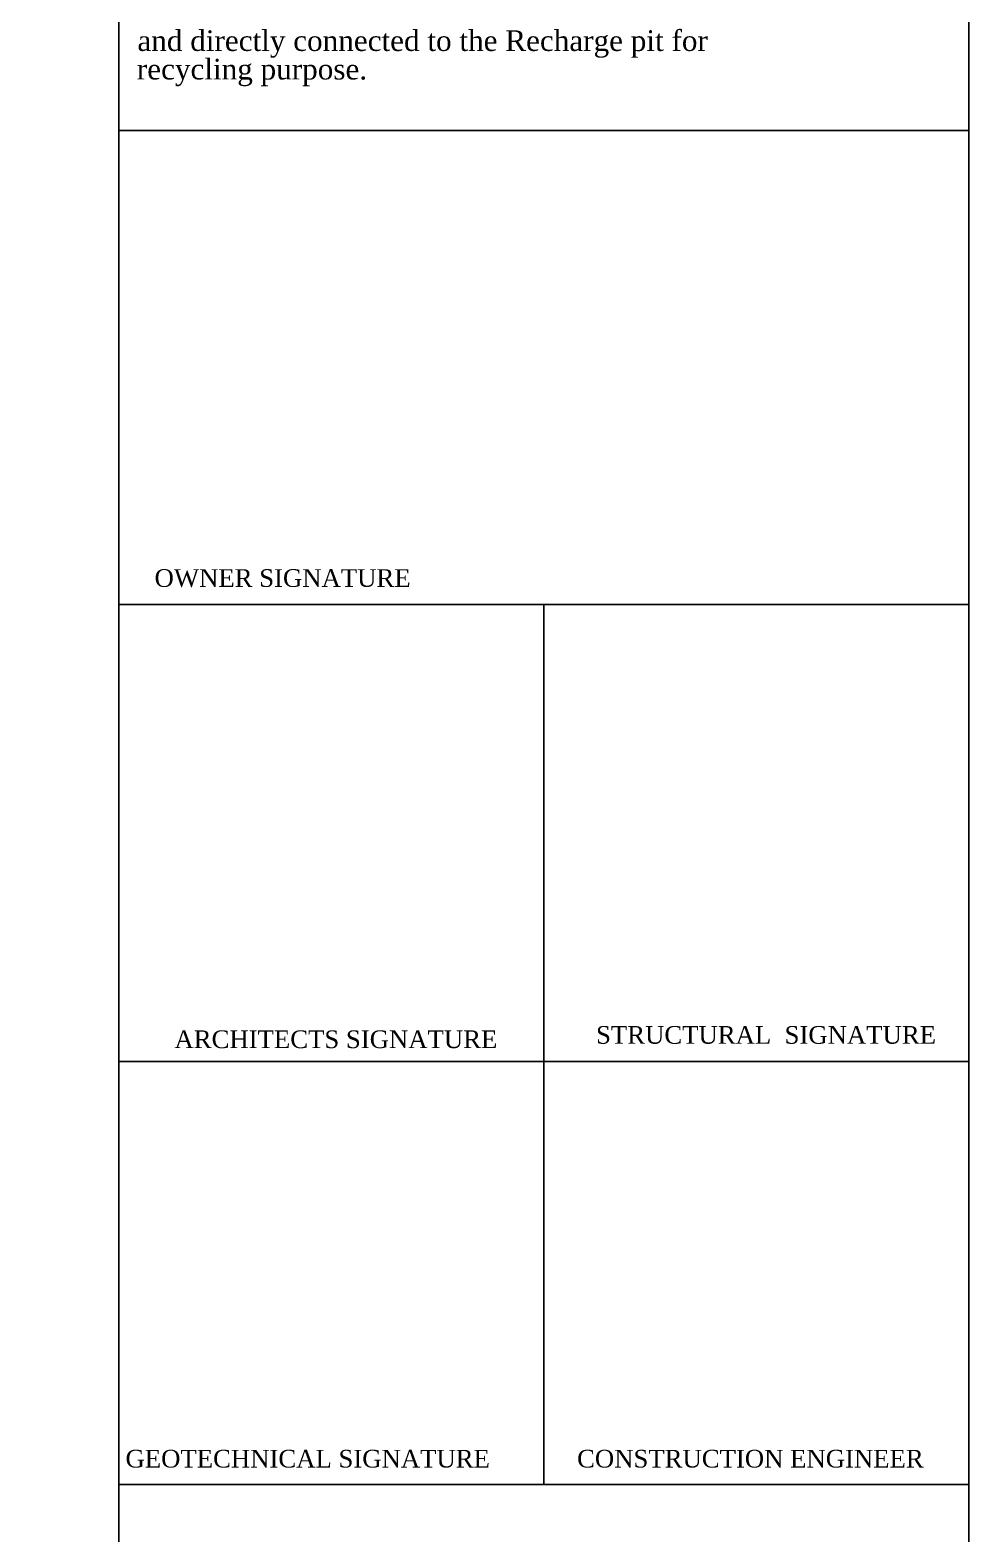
# Model space of a CAD drawing. Header units: metres. Extents: x 789 to 1127, y 8 to 183.
# Drawn here: x 885.75 to 906.45, y 46.26 to 79.39 of the extents above; entities that cross this region are included whole.
import ezdxf

# ---------------------------------------------------------------- set-up
doc = ezdxf.new("R2010")
doc.units = ezdxf.units.M
doc.header["$MEASUREMENT"] = 0
for name, color, linetype in [('T E X T', 7, 'Continuous'), ('TEXT1', 7, 'Continuous'), ('W A L L', 125, 'Continuous')]:
    doc.layers.add(name, color=color, linetype=linetype)
doc.styles.add('style1', font='romantic.ttf')

msp = doc.modelspace()

# ---------------------------------------------------------------- linework, layer by layer
at = {"layer": 'TEXT1', "color": 12}
msp.add_lwpolyline([(906.44678, 148.80482), (795.43611, 148.80482), (795.43611, 31.29705), (906.44678, 31.29705)], close=True, dxfattribs=at)
at = {"layer": 'W A L L', "lineweight": -2, "ltscale": 0.5}
for p, q in [((887.70268, 148.80482), (887.70268, 31.29705)), ((906.44678, 31.29705), (906.44678, 148.80482)), ((897.07473, 56.66299), (897.07473, 66.7329)), ((906.44678, 56.66299), (887.70268, 56.66299)), ((897.07473, 56.66299), (897.07473, 47.34752)), ((887.70268, 47.34752), (906.44678, 47.34752))]:
    msp.add_line(p, q, dxfattribs=at)
at = {"layer": 'W A L L', "lineweight": -2}
for p, q in [((887.70268, 105.80589), (887.70268, 31.29705)), ((887.70268, 77.17626), (906.44678, 77.17626)), ((887.70268, 66.7329), (906.44678, 66.7329))]:
    msp.add_line(p, q, dxfattribs=at)

# ---------------------------------------------------------------- texts
at = {"layer": 'T E X T', "lineweight": -2, "insert": (891.31653, 67.51339), "char_height": 0.39, "width": 6.722625, "attachment_point": 2, "style": 'style1'}
msp.add_mtext('OWNER SIGNATURE', dxfattribs=at)
at = {"layer": 'T E X T', "lineweight": -2, "char_height": 0.39, "attachment_point": 1, "style": 'style1'}
for s, insert in [('GEOTECHNICAL SIGNATURE', (887.85325, 48.10838)), ('CONSTRUCTION ENGINEER', (897.8084, 48.10838))]:
    msp.add_mtext(s, dxfattribs=dict(at, insert=insert))
at = {"layer": 'TEXT1', "lineweight": -2, "style": 'style1'}
for s, height, p in [('and directly connected to the Recharge pit for', 0.455, (888.11618, 78.93204)), ('recycling purpose.', 0.455, (888.10355, 78.30414)), ('ARCHITECTS SIGNATURE', 0.39, (888.93255, 56.96066)), ('STRUCTURAL  SIGNATURE', 0.39, (898.22645, 57.0568))]:
    msp.add_text(s, height=height, dxfattribs=at).set_placement(p)

doc.saveas('drawing.dxf')
